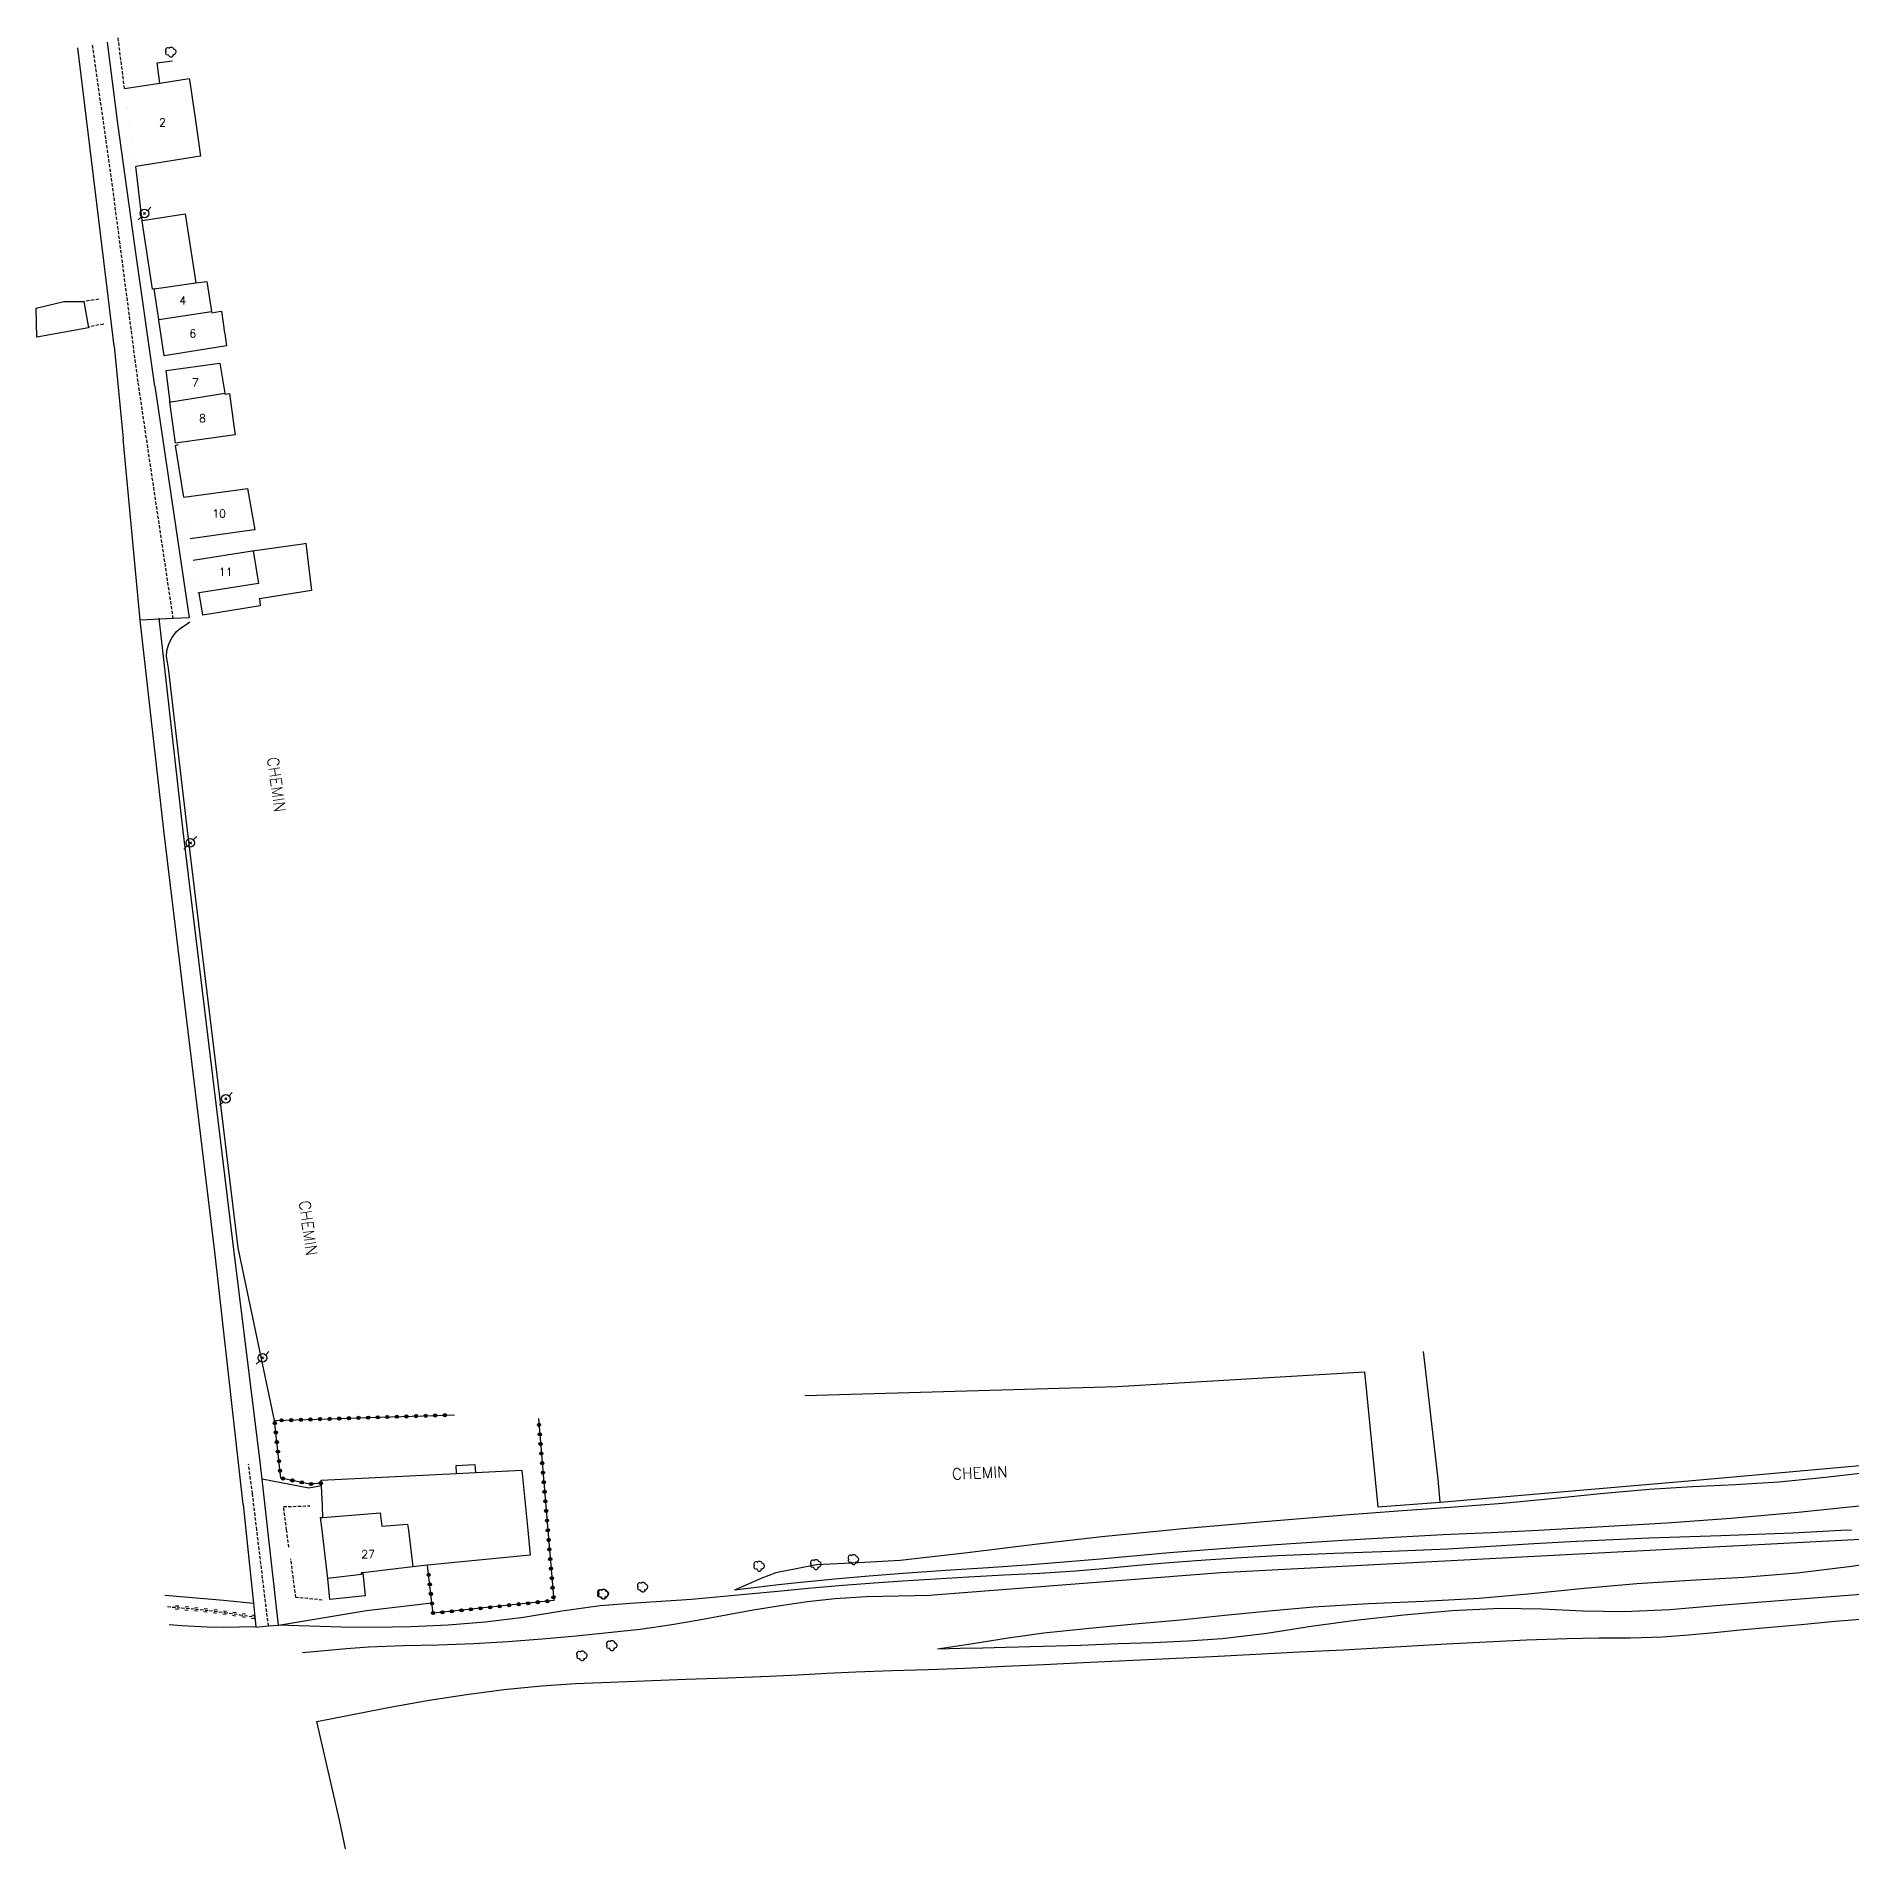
# Model space of a CAD drawing. Header units: millimetres. Extents: x 145000 to 146000, y 128000 to 128940.
# Drawn here: x 145134.7 to 145418.2, y 128126.2 to 128409.4 of the extents above; entities that cross this region are included whole.
import ezdxf
from ezdxf.enums import TextEntityAlignment as Align

# ---------------------------------------------------------------- set-up
doc = ezdxf.new("R2010")
doc.units = ezdxf.units.MM
doc.linetypes.add('DASHED', pattern=[0.75, 0.5, -0.25])
doc.layers.get('0').update_dxf_attribs({"linetype": 'CONTINUOUS'})
for name, color, linetype in [('W0001', 6, 'DASHED'), ('W0008', 7, 'CONTINUOUS'), ('W0014', 7, 'CONTINUOUS'), ('W0017', 7, 'CONTINUOUS'), ('W0071', 7, 'CONTINUOUS'), ('W0101', 7, 'CONTINUOUS'), ('W0104', 1, 'CONTINUOUS'), ('W0112', 1, 'DASHED'), ('W0211', 2, 'CONTINUOUS'), ('W0214', 2, 'CONTINUOUS'), ('W0220', 5, 'DASHED'), ('W0300', 7, 'CONTINUOUS'), ('W0323', 7, 'CONTINUOUS'), ('W0330', 7, 'CONTINUOUS'), ('W0473', 7, 'CONTINUOUS'), ('W0989', 7, 'CONTINUOUS'), ('W0991', 7, 'CONTINUOUS'), ('W1102', 7, 'CONTINUOUS')]:
    doc.layers.add(name, color=color, linetype=linetype)
doc.styles.get("Standard").update_dxf_attribs({"font": 'romans.shx', "width": 0.85})

# ---------------------------------------------------------------- blocks, each defined once
blk = doc.blocks.new('T300')
for p, q in [((-0.8, 0.51), (-0.86, 0.34)), ((-0.86, 0.34), (-0.86, 0.17)), ((-0.86, 0.17), (-0.74, 0.06)), ((-0.69, 0.63), (-0.8, 0.51)), ((-0.8, -0.06), (-0.74, 0.06)), ((-0.74, 0.06), (-0.69, 0.11)), ((-0.57, 0.69), (-0.69, 0.63)), ((-0.46, 0.69), (-0.57, 0.69)), ((-0.29, 0.63), (-0.46, 0.69)), ((-0.29, 0.63), (-0.17, 0.74)), ((-0.23, 0.57), (-0.29, 0.63)), ((-0.17, 0.74), (-0.06, 0.8)), ((-0.06, 0.8), (0.06, 0.8)), ((0.06, 0.8), (0.23, 0.74)), ((0.23, 0.74), (0.34, 0.63)), ((0.34, 0.63), (0.4, 0.51)), ((0.46, 0.46), (0.34, 0.46)), ((0.4, 0.51), (0.4, 0.46)), ((0.57, 0.4), (0.46, 0.46)), ((0.57, 0.4), (0.69, 0.29)), ((0.69, 0.29), (0.74, 0.17)), ((0.74, 0.06), (0.69, -0.17)), ((0.74, 0.17), (0.74, 0.06)), ((-0.8, -0.17), (-0.8, -0.06)), ((-0.8, -0.23), (-0.8, -0.17)), ((-0.74, -0.34), (-0.8, -0.23)), ((-0.69, -0.4), (-0.74, -0.34)), ((-0.51, -0.46), (-0.69, -0.4)), ((-0.4, -0.46), (-0.51, -0.46)), ((-0.4, -0.46), (-0.34, -0.46)), ((-0.34, -0.46), (-0.34, -0.4)), ((-0.34, -0.51), (-0.34, -0.46)), ((-0.29, -0.63), (-0.34, -0.51)), ((-0.17, -0.74), (-0.29, -0.63)), ((-0.06, -0.8), (-0.17, -0.74)), ((0.06, -0.8), (-0.06, -0.8)), ((0.17, -0.74), (0.06, -0.8)), ((0.23, -0.69), (0.17, -0.74)), ((0.29, -0.46), (0.23, -0.46)), ((0.29, -0.63), (0.23, -0.69)), ((0.46, -0.4), (0.29, -0.46)), ((0.34, -0.51), (0.29, -0.63)), ((0.34, -0.51), (0.34, -0.46)), ((0.57, -0.34), (0.46, -0.4)), ((0.63, -0.29), (0.57, -0.34)), ((0.69, -0.17), (0.63, -0.29))]:
    blk.add_line(p, q)
blk = doc.blocks.new('T473')
for p, q in [((-0.166667, 0.166667), (0.166667, -0.166667)), ((-0.166667, -0.166667), (0.166667, 0.166667)), ((0.500001, 0.500001), (1.000002, 1.000002)), ((-1.000002, -1.000002), (-0.500001, -0.500001))]:
    blk.add_line(p, q)
blk.add_ellipse((0, 0), major_axis=(0.471405, 0.471405), ratio=1, start_param=5.4977871438, end_param=11.780972451)
blk = doc.blocks.new('t323o')
at = {"color": 0, "linetype": 'Continuous'}
for radius in [0.25, 0.15]:
    blk.add_circle((0, 0), radius, dxfattribs=at)
blk = doc.blocks.new('t220o')
at = {"color": 0, "linetype": 'Continuous'}
for p, q in [((-0.25, 0.25), (0.25, 0.25)), ((-0.25, -0.25), (0.25, -0.25))]:
    blk.add_line(p, q, dxfattribs=at)

msp = doc.modelspace()

# ---------------------------------------------------------------- linework, layer by layer
at = {"layer": 'W0001'}
for points in [[(145156.05, 128318.39), (145150.55, 128355.41), (145146.56, 128385.95), (145143.45, 128408), (145143.45, 128408)], [(145169.1, 128176), (145168.42, 128181.68), (145167.82, 128186.31)], [(145170.91, 128161.01), (145169.1, 128176)]]:
    msp.add_lwpolyline(points, dxfattribs=at)
at = {"layer": 'W0008'}
for points in [[(145147.41, 128395.75), (145145.78, 128408.45)], [(145146.84, 128360.95), (145145.72, 128370.04), (145141.13, 128407.55)], [(145146.84, 128360.95), (145148.2, 128346.5)], [(145158.54, 128318.51), (145156.05, 128318.39), (145150.87, 128318.14), (145148.2, 128346.5)], [(145170.82, 128176), (145170.41, 128179.72), (145169.93, 128183.96), (145169.63, 128186.65)], [(145166.95, 128179.97), (145167.37, 128176)], [(145167.37, 128176), (145168.56, 128164.53), (145168.78, 128162.43), (145168.94, 128160.94), (145168.95, 128160.84), (145170.91, 128161.01), (145172.36, 128161.14), (145172.48, 128161.15), (145170.82, 128176)]]:
    msp.add_lwpolyline(points, dxfattribs=at)
at = {"layer": 'W0014'}
for points in [[(145153.15, 128354.74), (145150.33, 128374.83), (145147.41, 128395.75)], [(145151.17, 128380.62), (145150.22, 128389.04)], [(145153.15, 128354.74), (145158.54, 128318.51)], [(145157.71, 128337.36), (145156.38, 128345.42), (145156.86, 128345.62)]]:
    msp.add_lwpolyline(points, dxfattribs=at)
at = {"layer": 'W0017'}
for points in [[(145179.18, 128182.89), (145177.21, 128182.56), (145169.93, 128183.96)], [(145172.48, 128161.15), (145186.23, 128163.44), (145196.45, 128164.65)]]:
    msp.add_lwpolyline(points, dxfattribs=at)
at = {"layer": 'W0071'}
for points in [[(145166.95, 128179.97), (145162.55, 128219.47), (145154.63, 128284.86), (145150.87, 128318.14)], [(145169.63, 128186.65), (145165.53, 128219.81), (145157.61, 128285.21), (145153.85, 128318.47)], [(145418.22, 128176), (145416.52, 128175.91), (145409.02, 128175.53), (145397.77, 128175.08), (145386.52, 128174.71), (145375.27, 128174.23), (145368.55, 128173.84), (145361.84, 128173.42), (145355.12, 128173.03), (145346.29, 128172.66), (145337.45, 128172.35), (145328.61, 128171.96), (145322.95, 128171.64), (145317.3, 128171.28), (145311.64, 128170.87), (145306.74, 128170.45), (145301.85, 128169.99), (145296.96, 128169.58), (145291.4, 128169.23), (145285.83, 128168.94), (145280.27, 128168.64), (145275.11, 128168.34), (145269.94, 128168.02), (145264.78, 128167.66), (145260, 128167.28), (145255.23, 128166.85), (145250.46, 128166.42), (145245.97, 128165.99), (145241.49, 128165.56), (145237, 128165.16), (145232.24, 128164.83), (145227.48, 128164.54), (145222.73, 128164.15), (145216.74, 128163.33), (145210.77, 128162.36), (145204.79, 128161.59), (145198.98, 128161.15), (145193.17, 128160.9), (145187.35, 128160.79), (145182.35, 128160.83), (145177.35, 128160.99), (145172.36, 128161.14)], [(145176.25, 128156.85), (145179.68, 128157.16), (145183.11, 128157.47), (145186.54, 128157.73), (145192.02, 128157.96), (145197.5, 128158.09), (145202.98, 128158.28), (145208.33, 128158.6), (145213.66, 128158.99), (145218.99, 128159.46), (145223.99, 128159.97), (145228.97, 128160.54), (145233.95, 128161.23), (145238.18, 128161.95), (145242.41, 128162.76), (145246.64, 128163.51), (145250.89, 128164.19), (145255.14, 128164.82), (145259.41, 128165.3), (145264.36, 128165.61), (145269.34, 128165.73), (145274.31, 128165.85), (145274.34, 128165.85), (145274.79, 128165.86), (145319.67, 128169.39), (145431.65, 128175.21)]]:
    msp.add_lwpolyline(points, dxfattribs=at)
at = {"layer": 'W0101'}
for points in [[(145148.45, 128401.2), (145153.94, 128402.07), (145158.56, 128402.8), (145158.58, 128402.64), (145159.36, 128397.26)], [(145159.36, 128397.26), (145159.4, 128396.99), (145160.31, 128390.64), (145150.22, 128389.04)], [(145153.06, 128369.92), (145159.55, 128370.84), (145161.29, 128371.08), (145161.34, 128370.77), (145162.04, 128366.38)], [(145153.78, 128365.15), (145153.78, 128365.15), (145153.06, 128369.92)], [(145162.04, 128366.38), (145162.07, 128366.19), (145163.24, 128366.38), (145163.59, 128366.43), (145164.06, 128363.05), (145164.08, 128362.94), (145164.35, 128361), (145154.64, 128359.45)], [(145154.64, 128359.45), (145153.79, 128365.05), (145153.78, 128365.15)], [(145154.95, 128357.15), (145163.31, 128358.31), (145164.1, 128353.61)], [(145155.41, 128352.24), (145155.56, 128352.24), (145154.95, 128357.15)], [(145156.42, 128345.8), (145155.5, 128352.2), (145155.41, 128352.24)], [(145164.1, 128353.61), (145164.12, 128353.49), (145164.81, 128353.59), (145165.53, 128348.54), (145165.73, 128347.11), (145156.42, 128345.8)], [(145157.71, 128337.36), (145166.94, 128338.64), (145167.65, 128338.73), (145168.77, 128332.28), (145168.67, 128332.26), (145158.68, 128330.88)], [(145159.14, 128327.52), (145168.37, 128328.99), (145168.45, 128329), (145168.53, 128329.01), (145169.34, 128323.88), (145160.1, 128322.42), (145159.9, 128322.38)], [(145179.29, 128176), (145179.05, 128177.95), (145179.43, 128177.98), (145188.39, 128178.68), (145188.64, 128176.59), (145192.66, 128176.91), (145192.77, 128176)], [(145180.19, 128168.45), (145179.29, 128176)], [(145192.77, 128176), (145193.45, 128170.26), (145185.65, 128169.33), (145185.42, 128169.3), (145185.45, 128169.07), (145180.19, 128168.45)]]:
    msp.add_lwpolyline(points, dxfattribs=at)
at = {"layer": 'W0101', "const_width": 0.002}
for points in [[(145150.22, 128389.04), (145148.45, 128401.2)], [(145158.68, 128330.88), (145157.71, 128337.36)], [(145159.9, 128322.38), (145159.14, 128327.52)]]:
    msp.add_lwpolyline(points, dxfattribs=at)
at = {"layer": 'W0104'}
for points in [[(145153.94, 128402.07), (145153.52, 128405.22), (145155.94, 128405.54)], [(145153.06, 128369.92), (145152.82, 128369.89), (145151.2, 128380.47), (145151.17, 128380.62), (145157.89, 128381.65), (145158.15, 128379.96), (145159.55, 128370.84)], [(145168.45, 128329), (145176.31, 128330.1), (145176.77, 128330.16), (145177.23, 128326.24), (145177.63, 128322.79), (145169.52, 128321.5), (145169.51, 128321.55), (145169.65, 128320.39), (145160.65, 128318.96), (145160.1, 128322.42)], [(145179.43, 128177.98), (145179.34, 128179.72), (145179.18, 128182.89), (145179.16, 128183.34), (145179.14, 128183.79), (145200.3, 128184.85), (145203.24, 128184.99), (145210.51, 128185.36), (145211.43, 128176)], [(145200.3, 128184.85), (145200.23, 128186.09), (145203.17, 128186.26), (145203.24, 128184.99)], [(145211.43, 128176), (145211.82, 128172.06), (145195.77, 128170.49), (145193.45, 128170.26)], [(145185.65, 128169.33), (145186.01, 128165.7), (145180.52, 128165.15), (145180.19, 128168.45)]]:
    msp.add_lwpolyline(points, dxfattribs=at)
msp.add_lwpolyline([(145138.94, 128367.94), (145142.08, 128367.95), (145142.82, 128363.83), (145134.73, 128362.35), (145134.66, 128366.91)], close=True, dxfattribs=at)
at = {"layer": 'W0112'}
for points in [[(145148.45, 128401.2), (145147.4, 128409.38)], [(145144.43, 128368.29), (145142.08, 128367.95)], [(145145.18, 128364.42), (145142.8, 128363.94)], [(145173.76, 128176), (145173.27, 128179.66), (145177.39, 128179.78)], [(145174.11, 128173.31), (145173.76, 128176)], [(145179.33, 128165.07), (145175.19, 128165.47), (145174.41, 128171.5)]]:
    msp.add_lwpolyline(points, dxfattribs=at)
at = {"layer": 'W0211'}
for points in [[(145421.38, 128185.03), (145414.12, 128184.19), (145406.84, 128183.48), (145400.1, 128183.05), (145393.35, 128182.73), (145386.6, 128182.32), (145378.98, 128181.65), (145371.36, 128180.89), (145363.74, 128180.17), (145355.53, 128179.53), (145347.32, 128178.95), (145339.11, 128178.33), (145326.43, 128177.3), (145313.77, 128176.2), (145311.74, 128176)], [(145311.73, 128176), (145301.12, 128174.96), (145290.61, 128173.75), (145280.12, 128172.45), (145269.62, 128171.23), (145263.07, 128170.88), (145256.51, 128170.56), (145250.19, 128169.32), (145248, 128168.49), (145245.85, 128167.55), (145243.7, 128166.6)], [(145168.56, 128164.53), (145167.02, 128164.69), (145165.47, 128164.86), (145163.92, 128165.01), (145160.86, 128165.28), (145157.8, 128165.52), (145154.73, 128165.77)], [(145275.4, 128157.43), (145278.95, 128157.53), (145282.51, 128157.62), (145286.06, 128157.72), (145291.94, 128157.88), (145297.82, 128158.04), (145303.7, 128158.25), (145309.11, 128158.44), (145314.52, 128158.68), (145319.91, 128159.04), (145326.86, 128159.89), (145333.79, 128160.96), (145340.73, 128161.91), (145348.27, 128162.73), (145355.81, 128163.41), (145363.37, 128163.78), (145369.8, 128163.69), (145376.24, 128163.38), (145382.67, 128163.26), (145389.84, 128163.6), (145397, 128164.19), (145404.17, 128164.79), (145412.28, 128165.4), (145420.39, 128166.02)], [(145155.42, 128161.25), (145157.4, 128161.11), (145159.37, 128160.97), (145161.35, 128160.87), (145163.88, 128160.85), (145166.41, 128160.89), (145168.94, 128160.94)]]:
    msp.add_lwpolyline(points, dxfattribs=at)
at = {"layer": 'W0214'}
for points in [[(145420.38, 128179.81), (145409.88, 128178.73), (145399.37, 128177.78), (145389.37, 128177.08), (145379.36, 128176.49), (145370.2, 128176)], [(145370.2, 128176), (145369.35, 128175.95), (145361.85, 128175.58), (145354.36, 128175.23), (145346.86, 128174.85), (145338.75, 128174.37), (145330.63, 128173.86), (145322.52, 128173.3), (145311.69, 128172.42), (145300.87, 128171.46), (145290.04, 128170.57), (145283.37, 128170.12), (145276.7, 128169.7), (145270.04, 128169.23), (145264.71, 128168.79), (145259.39, 128168.33), (145254.07, 128167.8), (145250.61, 128167.42), (145247.15, 128167.01), (145243.7, 128166.6)], [(145275.4, 128157.43), (145280.93, 128158.29), (145286.46, 128159.15), (145292.01, 128159.92), (145299.11, 128160.69), (145306.23, 128161.33), (145313.36, 128161.97), (145320.29, 128162.68), (145327.21, 128163.38), (145334.15, 128164), (145342.77, 128164.51), (145351.4, 128164.88), (145360.02, 128165.37), (145368.23, 128166.08), (145376.43, 128166.9), (145384.64, 128167.65), (145393, 128168.18), (145401.36, 128168.64), (145409.71, 128169.3), (145418.22, 128170.38), (145426.72, 128171.66)]]:
    msp.add_lwpolyline(points, dxfattribs=at)
at = {"layer": 'W0220'}
msp.add_lwpolyline([(145155.15, 128164.04), (145157.33, 128163.85), (145159.52, 128163.66), (145161.7, 128163.43), (145164.06, 128163.13), (145166.42, 128162.78), (145168.78, 128162.43)], dxfattribs=at)
at = {"layer": 'W0323'}
for points in [[(145179.16, 128183.34), (145177.42, 128183.18), (145172.84, 128184.13), (145171.87, 128193.1), (145199.97, 128193.99)], [(145213.09, 128193.45), (145214.55, 128176)], [(145214.55, 128176), (145215.47, 128164.99), (145196.64, 128162.99), (145196.45, 128164.65), (145195.77, 128170.49)]]:
    msp.add_lwpolyline(points, dxfattribs=at)
at = {"layer": 'W0330'}
for points in [[(145155.29, 128310.67), (145155.15, 128311.59), (145155.01, 128312.5), (145155.03, 128313.39), (145155.34, 128314.45), (145155.88, 128315.47), (145156.56, 128316.36), (145157.2, 128316.91), (145157.92, 128317.39), (145158.64, 128317.87)], [(145171.87, 128193.1), (145166.17, 128220.07), (145158.26, 128285.29), (145155.29, 128310.67)], [(145254.72, 128197.02), (145303.47, 128198.42), (145342.15, 128200.72), (145344.21, 128179.63), (145353.92, 128180.34), (145353.61, 128183.93), (145351.7, 128200.79), (145351.32, 128203.92)], [(145353.92, 128180.34), (145392.71, 128183.7), (145436.35, 128187.59), (145472.72, 128190.29), (145533.35, 128194.81), (145582.66, 128199.15)], [(145178.47, 128146.08), (145184.32, 128147.23), (145190.17, 128148.39), (145196.04, 128149.43), (145201.86, 128150.31), (145207.7, 128151.08), (145213.55, 128151.68), (145218.9, 128152.03), (145224.27, 128152.24), (145229.63, 128152.44), (145236.13, 128152.68), (145242.62, 128152.91), (145249.11, 128153.16), (145253.63, 128153.38), (145258.15, 128153.62), (145262.67, 128153.84), (145268.35, 128154.05), (145274.03, 128154.23), (145279.71, 128154.44), (145285.87, 128154.71), (145292.02, 128155.02), (145298.18, 128155.32), (145304.89, 128155.64), (145311.59, 128155.95), (145318.3, 128156.27), (145325.15, 128156.6), (145331.99, 128156.95), (145338.84, 128157.31), (145344.2, 128157.62), (145349.55, 128157.93), (145354.91, 128158.23), (145361.18, 128158.55), (145367.45, 128158.85), (145373.73, 128159.08), (145378.71, 128159.15), (145383.7, 128159.17), (145388.69, 128159.33), (145392.73, 128159.63), (145396.77, 128160.02), (145400.8, 128160.41), (145405.56, 128160.84), (145410.31, 128161.27), (145415.07, 128161.69), (145420.79, 128162.19)], [(145182.96, 128126.22), (145182.02, 128130.69), (145180.24, 128138.38), (145178.47, 128146.08)]]:
    msp.add_lwpolyline(points, dxfattribs=at)
at = {"layer": 'W1102'}
for points in [[(145153.78, 128365.15), (145162.04, 128366.38)], [(145155.41, 128352.24), (145164.1, 128353.61)]]:
    msp.add_lwpolyline(points, dxfattribs=at)

# ---------------------------------------------------------------- block references
at = {"layer": 'W0220'}
for p, rotation in [((145156.64, 128163.91), 355.0279951534776), ((145158.14, 128163.78), 355.0042347671487), ((145159.63, 128163.65), 354.1333163127549), ((145161.12, 128163.49), 354.1333163127549), ((145162.61, 128163.31), 352.5768813489653), ((145164.1, 128163.12), 351.5879893333014), ((145165.58, 128162.9), 351.5879893333014), ((145167.07, 128162.68), 351.5844744654366), ((145168.55, 128162.46), 351.5844744654366)]:
    msp.add_blockref('t220o', p, dxfattribs=dict(at, rotation=rotation))
at = {"layer": 'W0300', "rotation": 359.9999899820874}
msp.add_blockref('T300', (145155.7, 128406.9), dxfattribs=at)
at = {"layer": 'W0300'}
for p in [(145247.6, 128170.35), (145256.45, 128170.61), (145262.33, 128171.39), (145229.4, 128167.08), (145223.19, 128165.98), (145223.31, 128165.99), (145224.58, 128157.94), (145219.92, 128156.35)]:
    msp.add_blockref('T300', p, dxfattribs=at)
at = {"layer": 'W0323'}
for p, rotation in [((145171.91, 128192.72), 96.2140114091079), ((145172.98, 128193.14), 1.816690978130014), ((145174.48, 128193.18), 1.816690978130014), ((145175.98, 128193.23), 1.816690978130014), ((145177.48, 128193.28), 1.816690978130014), ((145178.98, 128193.33), 1.816690978130014), ((145180.48, 128193.37), 1.816690978130014), ((145181.98, 128193.42), 1.816690978130014), ((145183.48, 128193.47), 1.816690978130014), ((145184.98, 128193.52), 1.816690978130014), ((145186.48, 128193.56), 1.816690978130014), ((145187.98, 128193.61), 1.816690978130014), ((145189.48, 128193.66), 1.816690978130014), ((145190.97, 128193.71), 1.816690978130014), ((145192.47, 128193.75), 1.816690978130014), ((145193.97, 128193.8), 1.816690978130014), ((145195.47, 128193.85), 1.816690978130014), ((145196.97, 128193.9), 1.816690978130014), ((145198.47, 128193.94), 1.816690978130014), ((145213.17, 128192.44), 274.778388906294), ((145172.07, 128191.23), 96.2140114091079), ((145172.23, 128189.74), 96.2140114091079), ((145213.3, 128190.95), 274.778388906294), ((145172.39, 128188.25), 96.2140114091079), ((145172.56, 128186.76), 96.2140114091079), ((145213.42, 128189.45), 274.778388906294), ((145213.55, 128187.96), 274.778388906294), ((145172.72, 128185.26), 96.2140114091079), ((145173.19, 128184.05), 168.2791885012202), ((145213.67, 128186.46), 274.778388906294), ((145213.8, 128184.97), 274.778388906294), ((145174.66, 128183.75), 168.2791885012202), ((145176.13, 128183.45), 168.2791885012202), ((145177.6, 128183.19), 185.4170221140613), ((145179.09, 128183.34), 185.4170221140613), ((145213.92, 128183.47), 274.778388906294), ((145214.05, 128181.98), 274.778388906294), ((145214.17, 128180.48), 274.778388906294), ((145214.3, 128178.99), 274.778388906294), ((145214.42, 128177.49), 274.778388906294), ((145214.55, 128175.96), 274.77440348231), ((145214.68, 128174.46), 274.77440348231), ((145214.8, 128172.97), 274.77440348231), ((145214.93, 128171.47), 274.77440348231), ((145215.05, 128169.98), 274.77440348231), ((145195.95, 128169), 96.55549936239993), ((145196.12, 128167.51), 96.55549936239993), ((145215.18, 128168.48), 274.77440348231), ((145215.3, 128166.99), 274.77440348231), ((145196.29, 128166.02), 96.55549936239993), ((145196.46, 128164.53), 96.5518653869508), ((145207.03, 128164.09), 186.0625343064506), ((145208.52, 128164.25), 186.0625343064506), ((145210.01, 128164.41), 186.0625343064506), ((145211.5, 128164.56), 186.0625343064506), ((145212.99, 128164.72), 186.0625343064506), ((145214.49, 128164.88), 186.0625343064506), ((145215.43, 128165.49), 274.77440348231), ((145196.63, 128163.04), 96.5518653869508), ((145198.08, 128163.14), 186.0625343064506), ((145199.57, 128163.3), 186.0625343064506), ((145201.06, 128163.45), 186.0625343064506), ((145202.55, 128163.61), 186.0625343064506), ((145204.04, 128163.77), 186.0625343064506), ((145205.54, 128163.93), 186.0625343064506)]:
    msp.add_blockref('t323o', p, dxfattribs=dict(at, rotation=rotation))
at = {"layer": 'W0473', "rotation": 359.9999899820874}
for p in [(145151.57, 128381.68), (145158.71, 128283.38), (145164.27, 128243.36), (145170, 128202.9)]:
    msp.add_blockref('T473', p, dxfattribs=at)

# ---------------------------------------------------------------- texts
at = {"layer": 'W0989'}
for rotation, p in [(277.8858, (145171.58, 128296.8)), (277.8858, (145176.53, 128227.49)), (2.5063, (145277.68, 128184.75))]:
    msp.add_text('CHEMIN', height=1.75, rotation=rotation, dxfattribs=at).set_placement(p, align=Align.MIDDLE_LEFT)
at = {"layer": 'W0991'}
for s, p in [('2', (145154.37, 128395.92)), ('4', (145157.55, 128368.11)), ('6', (145159.09, 128362.94)), ('7', (145159.5, 128355.27)), ('8', (145160.62, 128349.7)), ('10', (145163.21, 128334.81)), ('11', (145164.23, 128325.7)), ('27', (145186.48, 128172.22))]:
    msp.add_text(s, height=1.25, dxfattribs=at).set_placement(p, align=Align.MIDDLE_CENTER)

doc.saveas('drawing.dxf')
